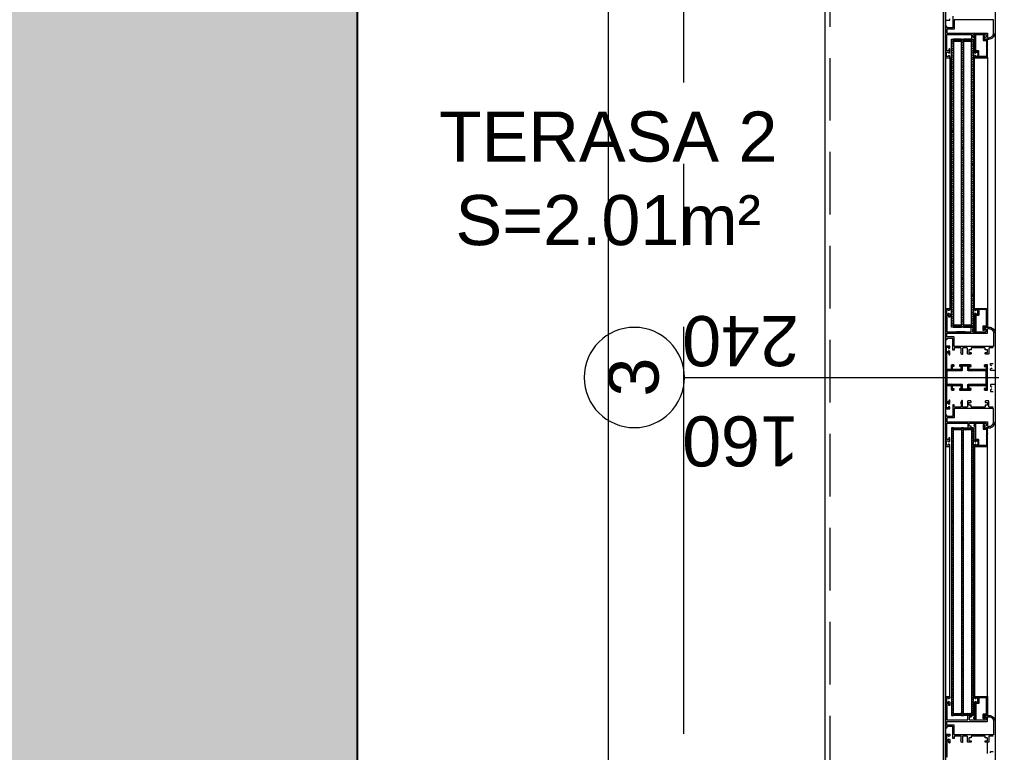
# Model space of a CAD drawing. Header units: centimetres. Extents: x 86156 to 91557, y -55119 to -48172.
# Drawn here: x 86881.3 to 87075.3, y -51187.3 to -51041 of the extents above; entities that cross this region are included whole.
import ezdxf

# ---------------------------------------------------------------- set-up
doc = ezdxf.new("R2010")
doc.units = ezdxf.units.CM
doc.header["$LTSCALE"] = 50
doc.header["$MEASUREMENT"] = 0
for name, pattern in [('AXES', [2, 1.25, -0.25, 0.25, -0.25]), ('CACHE', [0.375, 0.25, -0.125]), ('CACHE2', [4.7625, 3.175, -1.5875])]:
    doc.linetypes.add(name, pattern=pattern)
doc.layers.get('0').update_dxf_attribs({"color": 8})
for name, color, linetype in [('AXES', 10, 'AXES'), ('BORD', 5, 'Continuous'), ('COTE 50ème', 1, 'Continuous')]:
    doc.layers.add(name, color=color, linetype=linetype)
for name, color, linetype, lineweight in [('BETON CACHE', 4, 'CACHE', 5), ('BETON HACHURE', 253, 'Continuous', 13), ('CONSOLE ISOL.', 214, 'Continuous', 15), ('MACONNERIE COUPE', 7, 'Continuous', 30), ('mobilimi', 8, 'Continuous', 9), ('WINDOWS', 21, 'Continuous', 5)]:
    doc.layers.add(name, color=color, linetype=linetype, lineweight=lineweight)
doc.layers.add('DEMOL', color=7, linetype='Continuous', lineweight=60, true_color=0x997300)
doc.layers.add('FMULT', color=150, linetype='Continuous', plot=False)
doc.styles.add('GENERATED_STYLE_1', font='arial.ttf')
doc.styles.add('RS_TEXT_1.50', font='arial.ttf', dxfattribs={"height": 12.5})
doc.styles.add('RS_TXT_50', font='arial.ttf', dxfattribs={"height": 12.5})
doc.dimstyles.new('RS_50CM_LINEAIRE', dxfattribs={"dimscale": 5, "dimtxt": 12.5, "dimasz": 1.5, "dimexe": 1, "dimexo": 2.5, "dimgap": 1, "dimtad": 1, "dimdec": 1, "dimrnd": 0.5, "dimdsep": 46, "dimtxsty": 'RS_TXT_50', "dimblk1": 'ARCHTICK', "dimblk2": 'ARCHTICK', "dimsah": 1, "dimcen": 2.5, "dimdle": 1, "dimclrt": 4, "dimadec": 0, "dimazin": 2, "dimtfac": 1, "dimtdec": 1, "dimtix": 1, "dimtmove": 2, "dimatfit": 3, "dimfxl": 1, "dimtolj": 1, "dimtzin": 0, "dimarcsym": 0})
pattern_1 = [(135, (-46708.70849, -43842.58123), (-0.08838834765, -0.08838834765), [])]
pattern_2 = [(135, (-46708.9128, -43842.58123), (-0.2209708691, -0.2209708691), [])]

# ---------------------------------------------------------------- blocks, each defined once
blk = doc.blocks.new('A$Ccef6f35f')
at = {"layer": 'AXES', "lineweight": 5, "ltscale": 1.3}
blk.add_line((-1265, 1580), (-1265, -1500), dxfattribs=at)
blk = doc.blocks.new('DRITARE POS 3')
at = {"layer": 'WINDOWS'}
h = blk.add_hatch(dxfattribs=at)
h.set_pattern_fill('ANSI31', color=140, scale=2.5, angle=450)
h.set_pattern_definition(pattern_2)
h.paths.add_polyline_path([(-8.71, -70.07), (-8.71, -12.58), (-8.31, -12.58), (-8.31, -70.07)])
h.paths.add_polyline_path([(-6.71, -70.07), (-6.71, -12.58), (-6.31, -12.58), (-6.31, -70.07)])
h.paths.add_polyline_path([(-4.71, -70.07), (-4.71, -12.58), (-4.31, -12.58), (-4.31, -70.07)])
at = {"layer": 'WINDOWS', "transparency": 33554559}
h = blk.add_hatch(dxfattribs=at)
h.set_pattern_fill('ANSI31', color=140, angle=450)
h.set_pattern_definition([(135, (-46708.90849, -43825.58123), (-0.08838834765, -0.08838834765), [])])
h.paths.add_polyline_path([(-6.71, -12.58), (-8.31, -12.58), (-8.31, -12.98), (-6.71, -12.98)])
h.paths.add_polyline_path([(-4.71, -12.58), (-6.31, -12.58), (-6.31, -12.98), (-4.71, -12.98)])
h.paths.add_polyline_path([(-6.71, -69.67), (-8.31, -69.67), (-8.31, -70.07), (-6.71, -70.07)])
h.paths.add_polyline_path([(-4.71, -69.67), (-6.31, -69.67), (-6.31, -70.07), (-4.71, -70.07)])
h = blk.add_hatch(dxfattribs=at)
h.set_pattern_fill('ANSI31', color=256, angle=450)
h.set_pattern_definition([(135, (-46708.71279, -43842.46996), (-0.08838834765, -0.08838834765), [])])
h.paths.add_polyline_path([(-1.74, -12.58), (-1.74, -12.64), (-2.09, -12.64, -0.414214), (-2.15, -12.58), (-2.15, -12.21, -0.247394), (-2.13, -12.16, 1.657435), (-2.37, -12.03), (-2.37, -12.77, 0.414214), (-2.28, -12.86), (-1.81, -12.86, -0.414214), (-1.72, -12.95), (-1.72, -16, -0.414214), (-1.81, -16.09), (-3.16, -16.09, -0.414214), (-3.22, -16.03), (-3.22, -15.03, 0.414214), (-3.31, -14.93), (-3.76, -14.93, -0.414214), (-3.82, -14.88), (-3.82, -11.74, 0.737396), (-3.99, -11.69), (-4.23, -12.04, 0.603122), (-4.15, -12.19), (-4.08, -12.19, -0.414214), (-4.02, -12.25), (-4.02, -14.93), (-4.06, -14.93, 0.414214), (-4.12, -14.99), (-4.12, -15.19, 0.250765), (-4.09, -15.24), (-3.92, -15.37, 0.599022), (-3.84, -15.33), (-3.84, -15.25, -0.414214), (-3.78, -15.19), (-3.52, -15.19, -0.414214), (-3.46, -15.25), (-3.46, -16, -0.414214), (-3.52, -16.05), (-3.78, -16.05, -0.414214), (-3.84, -16), (-3.84, -15.92, 0.599022), (-3.92, -15.88), (-4.09, -16.01, 0.250765), (-4.12, -16.05), (-4.12, -16.26, 0.414214), (-4.06, -16.31), (-1.55, -16.31, 0.414214), (-1.5, -16.26), (-1.5, -12.64), (-1.5, -12.58)])
h = blk.add_hatch(dxfattribs=at)
h.set_pattern_fill('ANSI31', color=256, angle=450)
h.set_pattern_definition(pattern_1)
h.paths.add_polyline_path([(-1.49, -66.39, 0.414214), (-1.55, -66.33), (-4.06, -66.33, 0.414214), (-4.11, -66.39), (-4.11, -66.59, 0.250765), (-4.09, -66.64), (-3.92, -66.77, 0.599022), (-3.83, -66.72), (-3.83, -66.65, -0.414214), (-3.78, -66.59), (-3.51, -66.59, -0.414214), (-3.46, -66.65), (-3.46, -67.39, -0.414214), (-3.51, -67.45), (-3.78, -67.45, -0.414214), (-3.83, -67.39), (-3.83, -67.32, 0.599022), (-3.92, -67.27), (-4.09, -67.4, 0.250765), (-4.11, -67.45), (-4.11, -67.66, 0.414214), (-4.06, -67.71), (-4.02, -67.71), (-4.02, -70.4, -0.414214), (-4.07, -70.46), (-4.15, -70.46, 0.603122), (-4.23, -70.6), (-3.98, -70.96, 0.737396), (-3.81, -70.9), (-3.81, -67.77, -0.414214), (-3.76, -67.71), (-3.31, -67.71, 0.414214), (-3.22, -67.62), (-3.22, -66.61, -0.414214), (-3.16, -66.55), (-1.81, -66.55, -0.414214), (-1.72, -66.65), (-1.72, -69.69, -0.414214), (-1.81, -69.78), (-2.28, -69.78, 0.414214), (-2.37, -69.88), (-2.37, -70.61, 1.657435), (-2.12, -70.48, -0.247394), (-2.15, -70.44), (-2.15, -70.06, -0.414214), (-2.09, -70.01), (-1.74, -70.01), (-1.74, -70.06), (-1.49, -70.06), (-1.49, -70.01)])
at = {"layer": 'WINDOWS'}
h = blk.add_hatch(dxfattribs=at)
h.set_pattern_fill('ANSI31', color=256, angle=450)
h.set_pattern_definition(pattern_1)
h.paths.add_polyline_path([(-9.61, -75.28, -0.414214), (-9.56, -75.22), (-9.26, -75.22, -0.414214), (-9.2, -75.28), (-9.2, -75.49, 1), (-9, -75.49), (-9, -74.96, 0.250765), (-9.02, -74.91), (-9.19, -74.8, 0.599022), (-9.28, -74.85), (-9.28, -74.92, -0.414214), (-9.33, -74.98), (-9.59, -74.98, -0.414214), (-9.65, -74.92), (-9.65, -74.14, -0.414214), (-9.59, -74.08), (-9.33, -74.08, -0.414214), (-9.28, -74.14), (-9.28, -74.25, 0.599022), (-9.19, -74.3), (-9.02, -74.18, 0.250765), (-9, -74.14), (-9, -73.9, 0.414214), (-9.05, -73.84), (-9.84, -73.84, 0.414214), (-9.89, -73.9), (-9.89, -80.11), (-9.89, -86.33, 0.414214), (-9.84, -86.38), (-9.05, -86.38, 0.414214), (-9, -86.33), (-9, -86.08, 0.250765), (-9.02, -86.04), (-9.19, -85.93, 0.599022), (-9.28, -85.97), (-9.28, -86.08, -0.414214), (-9.33, -86.14), (-9.59, -86.14, -0.414214), (-9.65, -86.08), (-9.65, -85.3, -0.414214), (-9.59, -85.24), (-9.33, -85.24, -0.414214), (-9.28, -85.3), (-9.28, -85.38, 0.599022), (-9.19, -85.42), (-9.02, -85.31, 0.250765), (-9, -85.26), (-9, -84.73, 1), (-9.2, -84.73), (-9.2, -84.95, -0.414214), (-9.26, -85), (-9.56, -85, -0.414214), (-9.61, -84.95), (-9.61, -81.77, -0.414214), (-9.56, -81.72), (-8.83, -81.72, -0.414214), (-8.74, -81.81), (-8.74, -82.46, 0.414214), (-8.55, -82.65), (-8.29, -82.65, 0.198912), (-8.25, -82.63), (-8.19, -82.57, 0.198912), (-8.18, -82.53), (-8.18, -82.43, 0.414214), (-8.23, -82.37), (-8.4, -82.37, -0.414214), (-8.46, -82.31), (-8.46, -81.81, -0.414214), (-8.36, -81.72), (-6.91, -81.72, -0.414214), (-6.81, -81.81), (-6.81, -82.31, -0.414214), (-6.87, -82.37), (-7.04, -82.37, 0.414214), (-7.09, -82.43), (-7.09, -82.53, 0.198912), (-7.08, -82.57), (-7.02, -82.63, 0.198912), (-6.98, -82.65), (-4.97, -82.65, 0.198912), (-4.93, -82.63), (-4.78, -82.48, 0.198912), (-4.76, -82.44), (-4.76, -82.37, 0.414214), (-4.82, -82.31), (-5, -82.31, -0.340481), (-5.13, -82.22), (-5.13, -81.81, -0.414214), (-5.04, -81.72), (-1.87, -81.72, -0.414214), (-1.77, -81.81), (-1.77, -82.22, -0.414214), (-1.87, -82.31), (-2.09, -82.31, 0.414214), (-2.15, -82.37), (-2.15, -82.44, 0.198912), (-2.13, -82.48), (-1.98, -82.63, 0.198912), (-1.94, -82.65), (-1.55, -82.65, 0.414214), (-1.49, -82.59), (-1.49, -80.11), (-1.49, -77.63, 0.414214), (-1.55, -77.57), (-1.94, -77.57, 0.198912), (-1.98, -77.59), (-2.13, -77.74, 0.198912), (-2.15, -77.78), (-2.15, -77.85, 0.414214), (-2.09, -77.91), (-1.87, -77.91, -0.414214), (-1.77, -78), (-1.77, -78.41, -0.414214), (-1.87, -78.51), (-5.04, -78.51, -0.414214), (-5.13, -78.41), (-5.13, -78, -0.340481), (-5, -77.91), (-4.82, -77.91, 0.414214), (-4.76, -77.85), (-4.76, -77.78, 0.198912), (-4.78, -77.74), (-4.93, -77.59, 0.198912), (-4.97, -77.57), (-6.98, -77.57, 0.198912), (-7.02, -77.59), (-7.08, -77.65, 0.198912), (-7.09, -77.69), (-7.09, -77.8, 0.414214), (-7.04, -77.85), (-6.87, -77.85, -0.414214), (-6.81, -77.91), (-6.81, -78.41, -0.414214), (-6.91, -78.51), (-8.36, -78.51, -0.414214), (-8.46, -78.41), (-8.46, -77.91, -0.414214), (-8.4, -77.85), (-8.23, -77.85, 0.414214), (-8.18, -77.8), (-8.18, -77.69, 0.198912), (-8.19, -77.65), (-8.25, -77.59, 0.198912), (-8.29, -77.57), (-8.55, -77.57, 0.414214), (-8.74, -77.76), (-8.74, -78.41, -0.414214), (-8.83, -78.51), (-9.56, -78.51, -0.414214), (-9.61, -78.45)])
h.paths.add_polyline_path([(-9.56, -78.79), (-6.63, -78.79), (-6.53, -78.69), (-6.53, -77.95), (-6.44, -77.85), (-5.51, -77.85), (-5.41, -77.95), (-5.41, -78.69), (-5.32, -78.79), (-1.83, -78.79), (-1.77, -78.84), (-1.77, -80.11), (-1.77, -81.38), (-1.83, -81.44), (-5.32, -81.44), (-5.41, -81.53), (-5.41, -82.28), (-5.51, -82.37), (-6.44, -82.37), (-6.53, -82.28), (-6.53, -81.53), (-6.63, -81.44), (-9.56, -81.44), (-9.61, -81.38), (-9.61, -80.11), (-9.61, -78.84)], flags=16)
at = {"layer": 'WINDOWS', "transparency": 33554559}
h = blk.add_hatch(dxfattribs=at)
h.set_pattern_fill('ANSI31', color=256, angle=450)
h.set_pattern_definition(pattern_1)
h.paths.add_polyline_path([(-1.49, -90.21), (-1.49, -90.16), (-1.74, -90.16), (-1.74, -90.21), (-2.09, -90.21, -0.414214), (-2.15, -90.16), (-2.15, -89.79, -0.247394), (-2.12, -89.74, 1.657435), (-2.37, -89.61), (-2.37, -90.35, 0.414214), (-2.28, -90.44), (-1.81, -90.44, -0.414214), (-1.72, -90.53), (-1.72, -93.57, -0.414214), (-1.81, -93.67), (-3.16, -93.67, -0.414214), (-3.22, -93.61), (-3.22, -92.6, 0.414214), (-3.31, -92.51), (-3.76, -92.51, -0.414214), (-3.81, -92.45), (-3.81, -89.32, 0.737396), (-3.98, -89.27), (-4.23, -89.62, 0.603122), (-4.15, -89.77), (-4.07, -89.77, -0.414214), (-4.02, -89.82), (-4.02, -92.51), (-4.06, -92.51, 0.414214), (-4.11, -92.57), (-4.11, -92.77, 0.250765), (-4.09, -92.82), (-3.92, -92.95, 0.599022), (-3.83, -92.9), (-3.83, -92.83, -0.414214), (-3.78, -92.77), (-3.51, -92.77, -0.414214), (-3.46, -92.83), (-3.46, -93.57, -0.414214), (-3.51, -93.63), (-3.78, -93.63, -0.414214), (-3.83, -93.57), (-3.83, -93.5, 0.599022), (-3.92, -93.45), (-4.09, -93.58, 0.250765), (-4.11, -93.63), (-4.11, -93.84, 0.414214), (-4.06, -93.89), (-1.55, -93.89, 0.414214), (-1.49, -93.84)])
at = {"layer": 'WINDOWS'}
h = blk.add_hatch(dxfattribs=at)
h.set_pattern_fill('ANSI31', color=140, scale=2.5, angle=450)
h.set_pattern_definition(pattern_2)
h.paths.add_polyline_path([(-8.71, -90.15), (-8.71, -147.54), (-8.31, -147.54), (-8.31, -90.15)])
h.paths.add_polyline_path([(-6.71, -90.15), (-6.71, -147.54), (-6.31, -147.54), (-6.31, -90.15)])
h.paths.add_polyline_path([(-4.71, -90.15), (-4.71, -147.53), (-4.31, -147.53), (-4.31, -90.15)])
at = {"layer": 'WINDOWS', "transparency": 33554559}
h = blk.add_hatch(dxfattribs=at)
h.set_pattern_fill('ANSI31', color=140, angle=450)
h.set_pattern_definition([(135, (-46708.90849, -43859.58123), (-0.08838834765, -0.08838834765), [])])
h.paths.add_polyline_path([(-6.71, -147.54), (-8.31, -147.54), (-8.31, -147.14), (-6.71, -147.14)])
h.paths.add_polyline_path([(-4.71, -147.54), (-6.31, -147.54), (-6.31, -147.14), (-4.71, -147.14)])
h.paths.add_polyline_path([(-6.71, -90.55), (-8.31, -90.55), (-8.31, -90.15), (-6.71, -90.15)])
h.paths.add_polyline_path([(-4.71, -90.55), (-6.31, -90.55), (-6.31, -90.15), (-4.71, -90.15)])
h = blk.add_hatch(dxfattribs=at)
h.set_pattern_fill('ANSI31', color=256, angle=450)
h.set_pattern_definition([(135, (-46708.71279, -43842.58135), (-0.08838834765, -0.08838834765), [])])
h.paths.add_polyline_path([(-1.72, -147.16, -0.414214), (-1.81, -147.25), (-2.28, -147.25, 0.414214), (-2.37, -147.34), (-2.37, -148.08, 1.835735), (-2.15, -147.94), (-2.15, -147.47), (-1.74, -147.47), (-1.5, -147.53), (-1.5, -143.85, 0.414214), (-1.55, -143.8), (-4.06, -143.8, 0.414214), (-4.12, -143.85), (-4.12, -144.06, 0.250765), (-4.09, -144.1), (-3.92, -144.24, 0.599022), (-3.84, -144.19), (-3.84, -144.06), (-3.46, -144.06), (-3.46, -144.92), (-3.84, -144.92), (-3.84, -144.79, 0.649779), (-3.93, -144.74), (-4.1, -144.88, 0.212283), (-4.12, -144.92), (-4.12, -145.12, 0.414214), (-4.06, -145.18), (-4.02, -145.18), (-4.02, -147.92), (-4.15, -147.92, 0.603122), (-4.23, -148.07), (-3.99, -148.42, 0.737396), (-3.82, -148.37), (-3.82, -145.18), (-3.31, -145.18, 0.414214), (-3.22, -145.08), (-3.22, -144.02), (-1.81, -144.02, -0.414214), (-1.72, -144.11)])
at = {"layer": 'WINDOWS', "color": 165, "linetype": 'CACHE'}
blk.add_line((-32.9, -160.11), (-32.9, 0), dxfattribs=at)
at = {"layer": 'WINDOWS'}
for p, q in [((-9.9, -8.75), (-9.9, -10.08)), ((-9.89, -16.28), (-9.89, -66.39)), ((-9, -16.26), (-9, -66.39)), ((-4.11, -66.39), (-4.12, -16.26)), ((-1.5, -16.26), (-1.49, -66.39)), ((-5.98, -71), (-7.66, -71)), ((-9.89, -143.83), (-9.89, -93.83)), ((-9, -143.85), (-9, -93.83)), ((-4.11, -93.84), (-4.12, -143.85)), ((-1.5, -143.85), (-1.49, -93.84)), ((-9.9, -151.38), (-9.9, -150)), ((-1.5, -155.12), (-1.5, -152.86))]:
    blk.add_line(p, q, dxfattribs=at)
at = {"layer": 'WINDOWS', "color": 165}
blk.add_line((-61.99, -80.11), (34.01, -80.11), dxfattribs=at)
for points in [[(-9.9, 0), (-9.9, -160.11), (-33.9, -160.11), (-33.9, 0)], [(-10.3, -159.71), (-10.3, -0.4), (-9.9, 0), (-9.9, -160.11)]]:
    blk.add_lwpolyline(points, close=True, dxfattribs=at)
at = {"layer": 'WINDOWS'}
for points in [[(-9.9, -0.06), (-9.9, -8.75, 0.414214), (-9.84, -8.81), (-9.06, -8.81, 0.414214), (-9, -8.75), (-9, -8.51, 0.250765)], [(-8.4, -8.03), (-8.4, -10.25, -0.414214), (-8.5, -10.34), (-9.56, -10.34, -0.414214), (-9.62, -10.29), (-9.62, -10.08, 0.414214), (-9.67, -10.02), (-9.84, -10.02, 0.414214), (-9.9, -10.08), (-9.9, -16.26, 0.414214), (-9.84, -16.31), (-9.06, -16.31, 0.414214), (-9, -16.26), (-9, -16.05, 0.250765), (-9.03, -16.01), (-9.19, -15.88, 0.599022), (-9.28, -15.92), (-9.28, -16.02, -0.414214), (-9.34, -16.07), (-9.6, -16.07, -0.414214), (-9.65, -16.02), (-9.65, -15.23, -0.414214), (-9.6, -15.18), (-9.34, -15.18, -0.414214), (-9.28, -15.23), (-9.28, -15.33, 0.599022), (-9.19, -15.37), (-9.03, -15.24, 0.250765), (-9, -15.19), (-9, -14.62, 0.414214), (-9.06, -14.56), (-9.15, -14.56, 0.414214), (-9.21, -14.62), (-9.21, -14.88, -0.414214), (-9.26, -14.93), (-9.56, -14.93, -0.414214), (-9.62, -14.88), (-9.62, -11.7, -0.414214), (-9.56, -11.65), (-4.73, -11.65, -0.414214), (-4.68, -11.7), (-4.68, -12.53, 0.414214), (-4.62, -12.58), (-4.23, -12.58, 0.198912), (-4.19, -12.56), (-4.04, -12.41, 0.198912), (-4.02, -12.37), (-4.02, -12.3, 0.414214), (-4.08, -12.25), (-4.3, -12.25, -0.414214), (-4.4, -12.15), (-4.4, -11.74, -0.414214), (-4.3, -11.65), (-1.87, -11.65, -0.414214), (-1.78, -11.74), (-1.78, -12.15, -0.414214), (-1.87, -12.25), (-2.09, -12.25, 0.414214), (-2.15, -12.3), (-2.15, -12.37, 0.198912), (-2.13, -12.41), (-1.98, -12.56, 0.198912), (-1.94, -12.58), (-1.22, -12.58, 0.414214), (0, -11.37)], [(-0.06, -78.69), (-0.84, -78.69, -0.414214), (-0.9, -78.64), (-0.9, -78.43, -0.250765), (-0.87, -78.38), (-0.7, -78.25, -0.599022), (-0.62, -78.3)], [(-0.62, -77.7, -0.599022), (-0.7, -77.75), (-0.87, -77.62, -0.250765), (-0.9, -77.57), (-0.9, -77.37, -0.414214), (-0.84, -77.31), (-0.34, -77.31, 0.414214)], [(-0.37, -74.21), (-1.12, -74.21, 0.414214), (-1.21, -74.31), (-1.21, -75.33, -0.414214), (-1.31, -75.43), (-1.87, -75.43, -0.414214), (-1.96, -75.33), (-1.96, -75.2, -0.414214), (-1.9, -75.15), (-1.55, -75.15, 0.414214), (-1.49, -75.09), (-1.49, -74.64, 0.414214), (-1.55, -74.59), (-1.9, -74.59, -0.414214), (-1.96, -74.53), (-1.96, -74.27, 0.414214), (-2.02, -74.21), (-4.7, -74.21, 0.414214), (-4.76, -74.27), (-4.76, -74.53, -0.414214), (-4.82, -74.59), (-5.17, -74.59, 0.414214), (-5.23, -74.64), (-5.23, -75.09, 0.414214), (-5.17, -75.15), (-4.82, -75.15, -0.414214), (-4.76, -75.2), (-4.76, -75.33, -0.414214), (-4.85, -75.43), (-5.41, -75.43, -0.414214), (-5.51, -75.33), (-5.51, -74.31, 0.414214), (-5.6, -74.21), (-6.38, -74.21, 0.414214), (-6.48, -74.31), (-6.48, -75.43, -0.809546), (-6.66, -75.46), (-6.85, -75.04, -0.543142), (-6.79, -74.96, 0.414214), (-6.74, -74.9), (-6.74, -74.31, 0.414214), (-6.83, -74.21), (-8.06, -74.21, 0.414214), (-8.12, -74.27), (-8.12, -74.62, -0.414214), (-8.18, -74.68), (-8.34, -74.68, -0.414214), (-8.4, -74.62), (-8.4, -72.4, 0.414214), (-8.49, -72.31), (-9.56, -72.31, 0.414214), (-9.61, -72.36), (-9.61, -72.57, -0.414214), (-9.67, -72.63), (-9.84, -72.63, -0.414214), (-9.89, -72.57), (-9.89, -66.39, -0.414214), (-9.84, -66.34), (-9.05, -66.34, -0.414214), (-9, -66.39), (-9, -66.6, -0.250765), (-9.02, -66.64), (-9.19, -66.77, -0.599022), (-9.28, -66.73), (-9.28, -66.63, 0.414214), (-9.33, -66.58), (-9.59, -66.58, 0.414214), (-9.65, -66.63), (-9.65, -67.42, 0.414214), (-9.59, -67.47), (-9.33, -67.47, 0.414214), (-9.28, -67.42), (-9.28, -67.32, -0.599022), (-9.19, -67.28), (-9.02, -67.41, -0.250765), (-9, -67.46), (-9, -68.03, -0.414214), (-9.05, -68.09), (-9.15, -68.09, -0.414214), (-9.2, -68.03), (-9.2, -67.77, 0.414214), (-9.26, -67.72), (-9.56, -67.72, 0.414214), (-9.61, -67.77), (-9.61, -70.95, 0.414214), (-9.56, -71), (-4.82, -71, 0.414214), (-4.76, -70.95), (-4.76, -70.12, -0.414214), (-4.71, -70.07), (-4.32, -70.07, -0.198912), (-4.28, -70.09), (-4.13, -70.24, -0.198912), (-4.11, -70.28), (-4.11, -70.35, -0.414214), (-4.17, -70.4), (-4.39, -70.4, 0.414214), (-4.48, -70.5), (-4.48, -70.91, 0.414214), (-4.39, -71), (-1.87, -71, 0.414214), (-1.77, -70.91), (-1.77, -70.5, 0.414214), (-1.87, -70.4), (-2.09, -70.4, -0.414214), (-2.15, -70.35), (-2.15, -70.28, -0.198912), (-2.13, -70.24), (-1.98, -70.09, -0.198912), (-1.94, -70.07), (-1.21, -70.07, -0.414214), (0, -71.28)], [(-0.06, -81.53), (-0.84, -81.53, 0.414214), (-0.9, -81.59), (-0.9, -81.79, 0.250765), (-0.87, -81.84), (-0.7, -81.97, 0.599022), (-0.62, -81.92)], [(-0.62, -82.52, 0.599022), (-0.7, -82.47), (-0.87, -82.6, 0.250765), (-0.9, -82.65), (-0.9, -82.86, 0.414214), (-0.84, -82.91), (-0.34, -82.91, -0.414214)], [(-0.37, -86.01), (-1.12, -86.01, -0.414214), (-1.21, -85.92), (-1.21, -84.89, 0.414214), (-1.31, -84.8), (-1.87, -84.8, 0.414214), (-1.96, -84.89), (-1.96, -85.02, 0.414214), (-1.9, -85.08), (-1.55, -85.08, -0.414214), (-1.49, -85.13), (-1.49, -85.58, -0.414214), (-1.55, -85.64), (-1.9, -85.64, 0.414214), (-1.96, -85.69), (-1.96, -85.95, -0.414214), (-2.02, -86.01), (-4.7, -86.01, -0.414214), (-4.76, -85.95), (-4.76, -85.69, 0.414214), (-4.82, -85.64), (-5.17, -85.64, -0.414214), (-5.23, -85.58), (-5.23, -85.13, -0.414214), (-5.17, -85.08), (-4.82, -85.08, 0.414214), (-4.76, -85.02), (-4.76, -84.89, 0.414214), (-4.85, -84.8), (-5.41, -84.8, 0.414214), (-5.51, -84.89), (-5.51, -85.92, -0.414214), (-5.6, -86.01), (-6.38, -86.01, -0.414214), (-6.48, -85.92), (-6.48, -84.8, 0.809546), (-6.66, -84.76), (-6.85, -85.18, 0.543142), (-6.79, -85.26, -0.414214), (-6.74, -85.32), (-6.74, -85.92, -0.414214), (-6.83, -86.01), (-8.06, -86.01, -0.414214), (-8.12, -85.95), (-8.12, -85.6, 0.414214), (-8.18, -85.54), (-8.34, -85.54, 0.414214), (-8.4, -85.6), (-8.4, -87.82, -0.414214), (-8.49, -87.91), (-9.56, -87.91, -0.414214), (-9.61, -87.86), (-9.61, -87.65, 0.414214), (-9.67, -87.6), (-9.84, -87.6, 0.414214), (-9.89, -87.65), (-9.89, -93.83, 0.414214), (-9.84, -93.89), (-9.05, -93.89, 0.414214), (-9, -93.83), (-9, -93.63, 0.250765), (-9.02, -93.58), (-9.19, -93.45, 0.599022), (-9.28, -93.5), (-9.28, -93.59, -0.414214), (-9.33, -93.64), (-9.59, -93.64, -0.414214), (-9.65, -93.59), (-9.65, -92.8, -0.414214), (-9.59, -92.75), (-9.33, -92.75, -0.414214), (-9.28, -92.8), (-9.28, -92.9, 0.599022), (-9.19, -92.94), (-9.02, -92.81, 0.250765), (-9, -92.77), (-9, -92.19, 0.414214), (-9.05, -92.13), (-9.15, -92.13, 0.414214), (-9.2, -92.19), (-9.2, -92.45, -0.414214), (-9.26, -92.51), (-9.56, -92.51, -0.414214), (-9.61, -92.45), (-9.61, -89.28, -0.414214), (-9.56, -89.22), (-5.47, -89.22, -0.414214), (-5.41, -89.28), (-5.41, -90.1, 0.414214), (-5.36, -90.15), (-4.97, -90.15, 0.198912), (-4.93, -90.14), (-4.78, -89.98, 0.198912), (-4.76, -89.94), (-4.76, -89.87, 0.414214), (-4.82, -89.82), (-5.04, -89.82, -0.414214), (-5.13, -89.72), (-5.13, -89.31, -0.414214), (-5.04, -89.22), (-1.87, -89.22, -0.414214), (-1.77, -89.31), (-1.77, -89.72, -0.414214), (-1.87, -89.82), (-2.09, -89.82, 0.414214), (-2.15, -89.87), (-2.15, -89.94, 0.198912), (-2.13, -89.98), (-1.98, -90.14, 0.198912), (-1.94, -90.15), (-1.21, -90.15, 0.414214), (0, -88.94)], [(-0.9, -155.03), (-0.9, -154.83, -0.414214), (-0.84, -154.77), (-0.34, -154.77, 0.414214)], [(-0.38, -151.67), (-1.12, -151.67, 0.414214), (-1.22, -151.77), (-1.22, -152.79, -0.414214), (-1.31, -152.89), (-1.87, -152.89, -0.414214), (-1.96, -152.79), (-1.96, -152.66, -0.414214), (-1.91, -152.61), (-1.55, -152.61, 0.414214), (-1.5, -152.55), (-1.5, -152.1, 0.414214), (-1.55, -152.05), (-1.91, -152.05, -0.414214), (-1.96, -151.99), (-1.96, -151.73, 0.414214), (-2.02, -151.67), (-4.71, -151.67, 0.414214), (-4.76, -151.73), (-4.76, -151.99, -0.414214), (-4.82, -152.05), (-5.17, -152.05, 0.414214), (-5.23, -152.1), (-5.23, -152.55, 0.414214), (-5.17, -152.61), (-4.82, -152.61, -0.414214), (-4.76, -152.66), (-4.76, -152.79, -0.414214), (-4.86, -152.89), (-5.42, -152.89, -0.414214), (-5.51, -152.79), (-5.51, -151.77, 0.414214), (-5.6, -151.67), (-6.39, -151.67, 0.414214), (-6.48, -151.77), (-6.48, -152.89, -0.809546), (-6.66, -152.93), (-6.85, -152.5, -0.543142), (-6.8, -152.42, 0.414214), (-6.74, -152.36), (-6.74, -151.77, 0.414214), (-6.84, -151.67), (-8.07, -151.67, 0.414214), (-8.12, -151.73), (-8.12, -152.08, -0.414214), (-8.18, -152.14), (-8.35, -152.14, -0.414214), (-8.4, -152.08), (-8.4, -149.86, 0.414214), (-8.5, -149.77), (-9.56, -149.77, 0.414214), (-9.62, -149.83), (-9.62, -150.03, -0.414214), (-9.67, -150.09), (-9.84, -150.09, -0.414214), (-9.9, -150.03), (-9.9, -143.85, -0.414214), (-9.84, -143.8), (-9.06, -143.8, -0.414214), (-9, -143.85), (-9, -144.06, -0.250765), (-9.03, -144.1), (-9.19, -144.24, -0.599022), (-9.28, -144.19), (-9.28, -144.1, 0.414214), (-9.34, -144.04), (-9.6, -144.04, 0.414214), (-9.65, -144.1), (-9.65, -144.88, 0.414214), (-9.6, -144.94), (-9.34, -144.94, 0.414214), (-9.28, -144.88), (-9.28, -144.79, -0.599022), (-9.19, -144.74), (-9.03, -144.87, -0.250765), (-9, -144.92), (-9, -145.5, -0.414214), (-9.06, -145.55), (-9.15, -145.55, -0.414214), (-9.21, -145.5), (-9.21, -145.23, 0.414214), (-9.26, -145.18), (-9.56, -145.18, 0.414214), (-9.62, -145.23), (-9.62, -148.41, 0.414214), (-9.56, -148.46), (-5.47, -148.46, 0.414214), (-5.42, -148.41), (-5.42, -147.59, -0.414214), (-5.36, -147.53), (-4.97, -147.53, -0.198912), (-4.93, -147.55), (-4.78, -147.7, -0.198912), (-4.76, -147.74), (-4.76, -147.81, -0.414214), (-4.82, -147.87), (-5.04, -147.87, 0.414214), (-5.14, -147.96), (-5.14, -148.37, 0.414214), (-5.04, -148.46), (-1.87, -148.46, 0.414214), (-1.78, -148.37), (-1.78, -147.96, 0.414214), (-1.87, -147.87), (-2.09, -147.87, -0.414214), (-2.15, -147.81), (-2.15, -147.74, -0.198912), (-2.13, -147.7), (-1.98, -147.55, -0.198912), (-1.94, -147.53), (-1.22, -147.53, -0.414214), (0, -148.74)], [(-9.9, -160.06), (-9.9, -151.36, -0.414214), (-9.84, -151.3), (-9.06, -151.3, -0.414214), (-9, -151.36), (-9, -151.6, -0.250765), (-9.03, -151.65), (-9.19, -151.76, -0.599022), (-9.28, -151.71), (-9.28, -151.6, 0.414214), (-9.34, -151.54), (-9.6, -151.54, 0.414214), (-9.65, -151.6), (-9.65, -152.38, 0.414214), (-9.6, -152.44), (-9.34, -152.44, 0.414214), (-9.28, -152.38), (-9.28, -152.31, -0.599022), (-9.19, -152.26), (-9.03, -152.37, -0.250765), (-9, -152.42), (-9, -152.95, -1), (-9.21, -152.95), (-9.21, -152.74, 0.414214), (-9.26, -152.68), (-9.56, -152.68, 0.414214), (-9.62, -152.74), (-9.62, -155.91, 0.414214)]]:
    blk.add_lwpolyline(points, format="xyb", dxfattribs=at)
for points in [[(-9.9, -160.11), (-9.9, 0), (0, 0), (0, -160.11)], [(-1.77, -80.11), (-1.77, -78.84), (-1.83, -78.79), (-5.32, -78.79), (-5.41, -78.69), (-5.41, -77.95), (-5.51, -77.85), (-6.44, -77.85), (-6.53, -77.95), (-6.53, -78.69), (-6.63, -78.79), (-9.56, -78.79), (-9.61, -78.84), (-9.61, -80.11), (-9.61, -81.38), (-9.56, -81.44), (-6.63, -81.44), (-6.53, -81.53), (-6.53, -82.28), (-6.44, -82.37), (-5.51, -82.37), (-5.41, -82.28), (-5.41, -81.53), (-5.32, -81.44), (-1.83, -81.44), (-1.77, -81.38)]]:
    blk.add_lwpolyline(points, close=True, dxfattribs=at)
for points in [[(-1.5, -12.21, 0.414214), (-1.4, -12.3), (-1.18, -12.3), (-1.18, -12.3, 0.414214), (-0.28, -11.37), (-0.28, -8.77, 0.414214), (-0.34, -8.72), (-8.07, -8.72, 0.414214), (-8.12, -8.77), (-8.12, -10.53, -0.414214), (-8.22, -10.62), (-9.52, -10.62, 0.414214), (-9.62, -10.71), (-9.62, -11.27, 0.414214), (-9.52, -11.37), (-1.59, -11.37, -0.414214), (-1.5, -11.46)], [(-1.74, -12.64), (-2.09, -12.64, -0.414214), (-2.15, -12.58), (-2.15, -12.21, -0.247394), (-2.13, -12.16, 1.657435), (-2.37, -12.03), (-2.37, -12.77, 0.414214), (-2.28, -12.86), (-1.81, -12.86, -0.414214), (-1.72, -12.95), (-1.72, -16, -0.414214), (-1.81, -16.09), (-3.16, -16.09, -0.414214), (-3.22, -16.03), (-3.22, -15.03, 0.414214), (-3.31, -14.93), (-3.76, -14.93, -0.414214), (-3.82, -14.88), (-3.82, -11.74, 0.737396), (-3.99, -11.69), (-4.23, -12.04, 0.603122), (-4.15, -12.19), (-4.08, -12.19, -0.414214), (-4.02, -12.25), (-4.02, -14.93), (-4.06, -14.93, 0.414214), (-4.12, -14.99), (-4.12, -15.19, 0.250765), (-4.09, -15.24), (-3.92, -15.37, 0.599022), (-3.84, -15.33), (-3.84, -15.25, -0.414214), (-3.78, -15.19), (-3.52, -15.19, -0.414214), (-3.46, -15.25), (-3.46, -16, -0.414214), (-3.52, -16.05), (-3.78, -16.05, -0.414214), (-3.84, -16), (-3.84, -15.92, 0.599022), (-3.92, -15.88), (-4.09, -16.01, 0.250765), (-4.12, -16.05), (-4.12, -16.26, 0.414214), (-4.06, -16.31), (-1.55, -16.31, 0.414214), (-1.5, -16.26), (-1.5, -12.64), (-1.5, -12.58), (-1.74, -12.58)], [(-1.74, -70.01), (-2.09, -70.01, 0.414214), (-2.15, -70.06), (-2.15, -70.44, 0.247394), (-2.12, -70.48, -1.657435), (-2.37, -70.61), (-2.37, -69.88, -0.414214), (-2.28, -69.78), (-1.81, -69.78, 0.414214), (-1.72, -69.69), (-1.72, -66.65, 0.414214), (-1.81, -66.55), (-3.16, -66.55, 0.414214), (-3.22, -66.61), (-3.22, -67.62, -0.414214), (-3.31, -67.71), (-3.76, -67.71, 0.414214), (-3.81, -67.77), (-3.81, -70.9, -0.737396), (-3.98, -70.96), (-4.23, -70.6, -0.603122), (-4.15, -70.46), (-4.07, -70.46, 0.414214), (-4.02, -70.4), (-4.02, -67.71), (-4.06, -67.71, -0.414214), (-4.11, -67.66), (-4.11, -67.45, -0.250765), (-4.09, -67.4), (-3.92, -67.27, -0.599022), (-3.83, -67.32), (-3.83, -67.39, 0.414214), (-3.78, -67.45), (-3.51, -67.45, 0.414214), (-3.46, -67.39), (-3.46, -66.65, 0.414214), (-3.51, -66.59), (-3.78, -66.59, 0.414214), (-3.83, -66.65), (-3.83, -66.72, -0.599022), (-3.92, -66.77), (-4.09, -66.64, -0.250765), (-4.11, -66.59), (-4.11, -66.39, -0.414214), (-4.06, -66.33), (-1.55, -66.33, -0.414214), (-1.49, -66.39), (-1.49, -70.01), (-1.49, -70.06), (-1.74, -70.06)], [(-1.49, -70.44, -0.414214), (-1.4, -70.35), (-1.18, -70.35), (-1.18, -70.35, -0.414214), (-0.28, -71.28), (-0.28, -73.88, -0.414214), (-0.34, -73.93), (-8.06, -73.93, -0.414214), (-8.12, -73.88), (-8.12, -72.12, 0.414214), (-8.21, -72.03), (-9.52, -72.03, -0.414214), (-9.61, -71.94), (-9.61, -71.38, -0.414214), (-9.52, -71.28), (-1.59, -71.28, 0.414214), (-1.49, -71.19)], [(-1.49, -80.11), (-1.49, -77.63, 0.414214), (-1.55, -77.57), (-1.94, -77.57, 0.198912), (-1.98, -77.59), (-2.13, -77.74, 0.198912), (-2.15, -77.78), (-2.15, -77.85, 0.414214), (-2.09, -77.91), (-1.87, -77.91, -0.414214), (-1.77, -78), (-1.77, -78.41, -0.414214), (-1.87, -78.51), (-5.04, -78.51, -0.414214), (-5.13, -78.41), (-5.13, -78, -0.340481), (-5, -77.91), (-4.82, -77.91, 0.414214), (-4.76, -77.85), (-4.76, -77.78, 0.198912), (-4.78, -77.74), (-4.93, -77.59, 0.198912), (-4.97, -77.57), (-6.98, -77.57, 0.198912), (-7.02, -77.59), (-7.08, -77.65, 0.198912), (-7.09, -77.69), (-7.09, -77.8, 0.414214), (-7.04, -77.85), (-6.87, -77.85, -0.414214), (-6.81, -77.91), (-6.81, -78.41, -0.414214), (-6.91, -78.51), (-8.36, -78.51, -0.414214), (-8.46, -78.41), (-8.46, -77.91, -0.414214), (-8.4, -77.85), (-8.23, -77.85, 0.414214), (-8.18, -77.8), (-8.18, -77.69, 0.198912), (-8.19, -77.65), (-8.25, -77.59, 0.198912), (-8.29, -77.57), (-8.55, -77.57, 0.414214), (-8.74, -77.76), (-8.74, -78.41, -0.414214), (-8.83, -78.51), (-9.56, -78.51, -0.414214), (-9.61, -78.45), (-9.61, -75.28, -0.414214), (-9.56, -75.22), (-9.26, -75.22, -0.414214), (-9.2, -75.28), (-9.2, -75.49, 1), (-9, -75.49), (-9, -74.96, 0.250765), (-9.02, -74.91), (-9.19, -74.8, 0.599022), (-9.28, -74.85), (-9.28, -74.92, -0.414214), (-9.33, -74.98), (-9.59, -74.98, -0.414214), (-9.65, -74.92), (-9.65, -74.14, -0.414214), (-9.59, -74.08), (-9.33, -74.08, -0.414214), (-9.28, -74.14), (-9.28, -74.25, 0.599022), (-9.19, -74.3), (-9.02, -74.18, 0.250765), (-9, -74.14), (-9, -73.9, 0.414214), (-9.05, -73.84), (-9.84, -73.84, 0.414214), (-9.89, -73.9), (-9.89, -80.11), (-9.89, -86.33, 0.414214), (-9.84, -86.38), (-9.05, -86.38, 0.414214), (-9, -86.33), (-9, -86.08, 0.250765), (-9.02, -86.04), (-9.19, -85.93, 0.599022), (-9.28, -85.97), (-9.28, -86.08, -0.414214), (-9.33, -86.14), (-9.59, -86.14, -0.414214), (-9.65, -86.08), (-9.65, -85.3, -0.414214), (-9.59, -85.24), (-9.33, -85.24, -0.414214), (-9.28, -85.3), (-9.28, -85.38, 0.599022), (-9.19, -85.42), (-9.02, -85.31, 0.250765), (-9, -85.26), (-9, -84.73, 1), (-9.2, -84.73), (-9.2, -84.95, -0.414214), (-9.26, -85), (-9.56, -85, -0.414214), (-9.61, -84.95), (-9.61, -81.77, -0.414214), (-9.56, -81.72), (-8.83, -81.72, -0.414214), (-8.74, -81.81), (-8.74, -82.46, 0.414214), (-8.55, -82.65), (-8.29, -82.65, 0.198912), (-8.25, -82.63), (-8.19, -82.57, 0.198912), (-8.18, -82.53), (-8.18, -82.43, 0.414214), (-8.23, -82.37), (-8.4, -82.37, -0.414214), (-8.46, -82.31), (-8.46, -81.81, -0.414214), (-8.36, -81.72), (-6.91, -81.72, -0.414214), (-6.81, -81.81), (-6.81, -82.31, -0.414214), (-6.87, -82.37), (-7.04, -82.37, 0.414214), (-7.09, -82.43), (-7.09, -82.53, 0.198912), (-7.08, -82.57), (-7.02, -82.63, 0.198912), (-6.98, -82.65), (-4.97, -82.65, 0.198912), (-4.93, -82.63), (-4.78, -82.48, 0.198912), (-4.76, -82.44), (-4.76, -82.37, 0.414214), (-4.82, -82.31), (-5, -82.31, -0.340481), (-5.13, -82.22), (-5.13, -81.81, -0.414214), (-5.04, -81.72), (-1.87, -81.72, -0.414214), (-1.77, -81.81), (-1.77, -82.22, -0.414214), (-1.87, -82.31), (-2.09, -82.31, 0.414214), (-2.15, -82.37), (-2.15, -82.44, 0.198912), (-2.13, -82.48), (-1.98, -82.63, 0.198912), (-1.94, -82.65), (-1.55, -82.65, 0.414214), (-1.49, -82.59)], [(-1.49, -89.78, 0.414214), (-1.4, -89.87), (-1.18, -89.87), (-1.18, -89.87, 0.414214), (-0.28, -88.94), (-0.28, -86.35, 0.414214), (-0.34, -86.29), (-8.06, -86.29, 0.414214), (-8.12, -86.35), (-8.12, -88.1, -0.414214), (-8.21, -88.19), (-9.52, -88.19, 0.414214), (-9.61, -88.29), (-9.61, -88.85, 0.414214), (-9.52, -88.94), (-1.59, -88.94, -0.414214), (-1.49, -89.03)], [(-1.74, -90.21), (-2.09, -90.21, -0.414214), (-2.15, -90.16), (-2.15, -89.79, -0.247394), (-2.12, -89.74, 1.657435), (-2.37, -89.61), (-2.37, -90.35, 0.414214), (-2.28, -90.44), (-1.81, -90.44, -0.414214), (-1.72, -90.53), (-1.72, -93.57, -0.414214), (-1.81, -93.67), (-3.16, -93.67, -0.414214), (-3.22, -93.61), (-3.22, -92.6, 0.414214), (-3.31, -92.51), (-3.76, -92.51, -0.414214), (-3.81, -92.45), (-3.81, -89.32, 0.737396), (-3.98, -89.27), (-4.23, -89.62, 0.603122), (-4.15, -89.77), (-4.07, -89.77, -0.414214), (-4.02, -89.82), (-4.02, -92.51), (-4.06, -92.51, 0.414214), (-4.11, -92.57), (-4.11, -92.77, 0.250765), (-4.09, -92.82), (-3.92, -92.95, 0.599022), (-3.83, -92.9), (-3.83, -92.83, -0.414214), (-3.78, -92.77), (-3.51, -92.77, -0.414214), (-3.46, -92.83), (-3.46, -93.57, -0.414214), (-3.51, -93.63), (-3.78, -93.63, -0.414214), (-3.83, -93.57), (-3.83, -93.5, 0.599022), (-3.92, -93.45), (-4.09, -93.58, 0.250765), (-4.11, -93.63), (-4.11, -93.84, 0.414214), (-4.06, -93.89), (-1.55, -93.89, 0.414214), (-1.49, -93.84), (-1.49, -90.21), (-1.49, -90.16), (-1.74, -90.16)], [(-1.74, -147.47), (-2.09, -147.47, 0.414214), (-2.15, -147.53), (-2.15, -147.9, 0.247394), (-2.13, -147.95, -1.657435), (-2.37, -148.08), (-2.37, -147.34, -0.414214), (-2.28, -147.25), (-1.81, -147.25, 0.414214), (-1.72, -147.16), (-1.72, -144.11, 0.414214), (-1.81, -144.02), (-3.16, -144.02, 0.414214), (-3.22, -144.08), (-3.22, -145.08, -0.414214), (-3.31, -145.18), (-3.76, -145.18, 0.414214), (-3.82, -145.23), (-3.82, -148.37, -0.737396), (-3.99, -148.42), (-4.23, -148.07, -0.603122), (-4.15, -147.92), (-4.08, -147.92, 0.414214), (-4.02, -147.87), (-4.02, -145.18), (-4.06, -145.18, -0.414214), (-4.12, -145.12), (-4.12, -144.92, -0.250765), (-4.09, -144.87), (-3.92, -144.74, -0.599022), (-3.84, -144.79), (-3.84, -144.86, 0.414214), (-3.78, -144.92), (-3.52, -144.92, 0.414214), (-3.46, -144.86), (-3.46, -144.11, 0.414214), (-3.52, -144.06), (-3.78, -144.06, 0.414214), (-3.84, -144.11), (-3.84, -144.19, -0.599022), (-3.92, -144.24), (-4.09, -144.1, -0.250765), (-4.12, -144.06), (-4.12, -143.85, -0.414214), (-4.06, -143.8), (-1.55, -143.8, -0.414214), (-1.5, -143.85), (-1.5, -147.47), (-1.5, -147.53), (-1.74, -147.53)], [(-1.5, -147.9, -0.414214), (-1.4, -147.81), (-1.18, -147.81), (-1.18, -147.81, -0.414214), (-0.28, -148.74), (-0.28, -151.34, -0.414214), (-0.34, -151.39), (-8.07, -151.39, -0.414214), (-8.12, -151.34), (-8.12, -149.58, 0.414214), (-8.22, -149.49), (-9.52, -149.49, -0.414214), (-9.62, -149.4), (-9.62, -148.84, -0.414214), (-9.52, -148.74), (-1.59, -148.74, 0.414214), (-1.5, -148.65)]]:
    blk.add_lwpolyline(points, format="xyb", close=True, dxfattribs=at)
at = {"layer": 'WINDOWS', "color": 140}
for points in [[(-8.71, -70.07), (-8.71, -12.58), (-8.31, -12.58), (-8.31, -70.07)], [(-6.71, -12.58), (-8.31, -12.58), (-8.31, -12.98), (-6.71, -12.98)], [(-6.71, -70.07), (-6.71, -12.58), (-6.31, -12.58), (-6.31, -70.07)], [(-4.71, -12.58), (-6.31, -12.58), (-6.31, -12.98), (-4.71, -12.98)], [(-4.71, -70.07), (-4.71, -12.58), (-4.31, -12.58), (-4.31, -70.07)], [(-6.71, -69.67), (-8.31, -69.67), (-8.31, -70.07), (-6.71, -70.07)], [(-4.71, -69.67), (-6.31, -69.67), (-6.31, -70.07), (-4.71, -70.07)], [(-8.71, -90.15), (-8.71, -147.54), (-8.31, -147.54), (-8.31, -90.15)], [(-6.71, -90.55), (-8.31, -90.55), (-8.31, -90.15), (-6.71, -90.15)], [(-6.71, -90.15), (-6.71, -147.54), (-6.31, -147.54), (-6.31, -90.15)], [(-4.71, -90.55), (-6.31, -90.55), (-6.31, -90.15), (-4.71, -90.15)], [(-4.71, -90.15), (-4.71, -147.53), (-4.31, -147.53), (-4.31, -90.15)], [(-6.71, -147.54), (-8.31, -147.54), (-8.31, -147.14), (-6.71, -147.14)], [(-4.71, -147.54), (-6.31, -147.54), (-6.31, -147.14), (-4.71, -147.14)]]:
    blk.add_lwpolyline(points, close=True, dxfattribs=at)
at = {"layer": 'WINDOWS', "color": 165}
blk.add_lwpolyline([(-71.99, -70.11, 1), (-71.99, -90.11, 1)], format="xyb", close=True, dxfattribs=at)
at = {"layer": 'WINDOWS', "color": 165, "char_height": 10, "attachment_point": 7, "style": 'GENERATED_STYLE_1'}
for s, insert, rotation in [('\\A1;\\pt0;240{\\H0.66x;\\S^  ;}', (-39.11, -64.94), 180), ('\\A1;\\pt0;3', (-66.99, -83.92), 90), ('\\A1;\\pt0;160{\\H0.66x;\\S^  ;}', (-39.11, -84.94), 180)]:
    blk.add_mtext(s, dxfattribs=dict(at, insert=insert, rotation=rotation))
blk = doc.blocks.new('_ArchTick')
at = {"color": 0, "linetype": 'ByBlock', "const_width": 0.15}
blk.add_lwpolyline([(-0.5, -0.5), (0.5, 0.5)], dxfattribs=at)
blk = doc.blocks.new('*D1235')
at = {"layer": 'COTE 50ème', "color": 0, "lineweight": -2, "ltscale": 0.5, "transparency": 16777216}
for p, q in [((86778.75, -51027.37), (86778.75, -51197.49)), ((87046.25, -51032.37), (86773.75, -51032.37)), ((87046.25, -51192.49), (86773.75, -51192.49))]:
    blk.add_line(p, q, dxfattribs=at)
at = {"layer": 'Defpoints', "color": 0, "ltscale": 0.5, "transparency": 16777216}
for p in [(87058.75, -51032.37), (86778.75, -51192.49), (87058.75, -51192.49)]:
    blk.add_point(p, dxfattribs=at)
at = {"layer": 'COTE 50ème', "color": 0, "lineweight": -2, "ltscale": 0.5, "transparency": 16777216, "xscale": 7.5, "yscale": 7.5, "zscale": 7.5}
for p, rotation in [((86778.75, -51032.37), 90), ((86778.75, -51192.49), 270)]:
    blk.add_blockref('_ArchTick', p, dxfattribs=dict(at, rotation=rotation))
at = {"layer": 'COTE 50ème', "color": 4, "lineweight": 5, "ltscale": 0.5, "transparency": 16777216, "char_height": 12.5, "attachment_point": 5, "rotation": 90, "style": 'RS_TXT_50'}
for s, insert in [('\\A1;160', (86767.37, -51112.43)), ('\\A1;240', (86790.13, -51112.43))]:
    blk.add_mtext(s, dxfattribs=dict(at, insert=insert))
blk = doc.blocks.new('*D1247')
at = {"layer": 'COTE 50ème', "color": 0, "lineweight": -2, "ltscale": 0.5, "transparency": 16777216}
for p, q in [((86698.75, -49967.37), (86698.75, -51977.37)), ((86936.25, -49972.37), (86693.75, -49972.37)), ((86836.25, -51972.37), (86693.75, -51972.37))]:
    blk.add_line(p, q, dxfattribs=at)
at = {"layer": 'Defpoints', "color": 0, "ltscale": 0.5, "transparency": 16777216}
for p in [(86948.75, -49972.37), (86698.75, -51972.37), (86848.75, -51972.37)]:
    blk.add_point(p, dxfattribs=at)
at = {"layer": 'COTE 50ème', "color": 0, "lineweight": -2, "ltscale": 0.5, "transparency": 16777216, "xscale": 7.5, "yscale": 7.5, "zscale": 7.5}
for p, rotation in [((86698.75, -49972.37), 90), ((86698.75, -51972.37), 270)]:
    blk.add_blockref('_ArchTick', p, dxfattribs=dict(at, rotation=rotation))
at = {"layer": 'COTE 50ème', "color": 4, "lineweight": 5, "ltscale": 0.5, "transparency": 16777216, "insert": (86687.37, -50972.37), "char_height": 12.5, "attachment_point": 5, "rotation": 90, "style": 'RS_TXT_50'}
blk.add_mtext('\\A1;2000', dxfattribs=at)
blk = doc.blocks.new('*D1249')
at = {"layer": 'COTE 50ème', "color": 0, "lineweight": -2, "ltscale": 0.5, "transparency": 16777216}
for p, q in [((86658.75, -52042.37), (86658.75, -49902.37)), ((87046.25, -49907.37), (86653.75, -49907.37)), ((86936.25, -52037.37), (86653.75, -52037.37))]:
    blk.add_line(p, q, dxfattribs=at)
at = {"layer": 'Defpoints', "color": 0, "ltscale": 0.5, "transparency": 16777216}
for p in [(86658.75, -49907.37), (87058.75, -49907.37), (86948.75, -52037.37)]:
    blk.add_point(p, dxfattribs=at)
at = {"layer": 'COTE 50ème', "color": 0, "lineweight": -2, "ltscale": 0.5, "transparency": 16777216, "xscale": 7.5, "yscale": 7.5, "zscale": 7.5}
for p, rotation in [((86658.75, -49907.37), 90), ((86658.75, -52037.37), 270)]:
    blk.add_blockref('_ArchTick', p, dxfattribs=dict(at, rotation=rotation))
at = {"layer": 'COTE 50ème', "color": 4, "lineweight": 5, "ltscale": 0.5, "transparency": 16777216, "insert": (86647.37, -50972.37), "char_height": 12.5, "attachment_point": 5, "rotation": 90, "style": 'RS_TXT_50'}
blk.add_mtext('\\A1;2130', dxfattribs=at)

msp = doc.modelspace()

# ---------------------------------------------------------------- hatches: boundary and pattern name
at = {"layer": 'BETON HACHURE', "ltscale": 0.5, "transparency": 33554559}
h = msp.add_hatch(color=256, dxfattribs=at)
h.dxf.hatch_style = 1
h.paths.add_polyline_path([(89857.95, -49968.55), (89601.54, -49712.14), (89017.58, -49863.16), (88999.75, -49863.16), (88314.75, -49713.17), (88293.27, -49713.16), (87031.8, -49846.89), (86857.57, -50021.45), (86757.23, -51272.48), (86839.4, -52045.38), (86669.47, -52571.17), (86746.67, -53900.72), (86983.5, -54130.12), (88279.55, -54131.55), (88279.55, -54261.56), (89504.55, -54261.56), (89504.55, -54401.56), (90492.95, -54401.56), (90492.95, -51921.06), (89857.95, -51772.6)])
h.paths.add_polyline_path([(89837.95, -51788.46), (90472.95, -51936.92), (90472.95, -54381.56), (89524.55, -54381.56), (89524.55, -54241.56), (88299.55, -54241.56), (88299.55, -54111.57), (86991.6, -54110.13), (86766.18, -53891.78), (86689.65, -52573.76), (86859.73, -52047.49), (86777.31, -51272.22), (86876.91, -50030.38), (87040.95, -49866.03), (88294.32, -49733.16), (88312.58, -49733.17), (88997.58, -49883.16), (89020.13, -49883.16), (89595.48, -49734.36), (89837.95, -49976.84)], flags=16)
at = {"layer": 'mobilimi', "lineweight": 5, "ltscale": 2, "true_color": 0x58ba48, "transparency": 33554559}
h = msp.add_hatch(color=85, dxfattribs=at)
h.dxf.hatch_style = 1
h.paths.add_polyline_path([(86848.36, -51940.49), (86848.75, -51632.37), (86948.75, -51632.37), (86948.75, -50990.37), (86791.69, -50990.37), (86769.08, -51272.33)])
at = {"layer": 'WINDOWS'}
h = msp.add_hatch(color=140, dxfattribs=at)
h.dxf.hatch_style = 1
h.paths.add_polyline_path([(89018.83, -49872.96), (88998.69, -49872.96), (88313.69, -49722.97), (88293.78, -49722.96), (87036.29, -49856.27), (86867.05, -50025.82), (86767.07, -51272.35), (86849.36, -52046.42), (86679.36, -52572.44), (86756.23, -53896.34), (86987.47, -54120.32), (88289.35, -54121.76), (88289.35, -54251.76), (89514.35, -54251.76), (89514.35, -54391.76), (90483.15, -54391.76), (90483.15, -51928.83), (89848.15, -51780.37), (89848.15, -49972.61), (89598.57, -49723.03)])
h.paths.add_polyline_path([(89597.96, -49725.25), (89846.15, -49973.44), (89846.15, -51781.96), (90481.15, -51930.42), (90481.15, -54389.76), (89516.35, -54389.76), (89516.35, -54249.76), (88291.35, -54249.76), (88291.35, -54119.77), (86988.28, -54118.32), (86758.18, -53895.45), (86681.38, -52572.7), (86851.4, -52046.63), (86769.08, -51272.33), (86868.98, -50026.72), (87037.2, -49858.18), (88293.89, -49724.96), (88313.47, -49724.97), (88998.47, -49874.96), (89019.08, -49874.96)], flags=16)

# ---------------------------------------------------------------- linework, layer by layer
at = {"layer": 'BETON CACHE', "lineweight": 5, "ltscale": 0.5}
for points in [[(89148.75, -49972.37), (86948.75, -49972.37), (86948.75, -52037.37), (89148.75, -52037.37)], [(89098.75, -50022.37), (86998.75, -50022.37), (86998.75, -51987.37), (89098.75, -51987.37)]]:
    msp.add_lwpolyline(points, close=True, dxfattribs=at)
at = {"layer": 'BETON CACHE'}
msp.add_lwpolyline([(86948.75, -49972.37), (86998.75, -49972.37), (86998.75, -52037.37), (86948.75, -52037.37)], close=True, dxfattribs=at)
at = {"layer": 'BORD', "color": 2, "linetype": 'CACHE2', "lineweight": 5, "ltscale": 0.5}
msp.add_lwpolyline([(88413.75, -49972.37), (87683.75, -49972.37), (87683.75, -49907.37), (87053.75, -49907.37), (87053.75, -49972.37), (86948.75, -49972.37), (86948.75, -50037.37), (86848.75, -50037.37), (86848.75, -50312.37), (86948.75, -50312.37), (86948.75, -51632.37), (86848.75, -51632.37), (86848.75, -51972.37), (86948.75, -51972.37), (86948.75, -52037.37), (89148.75, -52037.37)], dxfattribs=at)
at = {"layer": 'CONSOLE ISOL.'}
msp.add_lwpolyline([(87643.75, -51192.37), (87653.75, -51192.37), (87653.75, -51462.37), (87818.75, -51462.37), (87818.75, -51542.37), (87901.25, -51542.37), (87901.25, -52037.37), (86948.75, -52037.37), (86948.75, -51972.37), (86848.75, -51972.37), (86848.75, -51632.37), (86948.75, -51632.37), (86948.75, -50972.37), (87643.75, -50972.37)], close=True, dxfattribs=at)
at = {"layer": 'FMULT', "ltscale": 0.5}
msp.add_lwpolyline([(86848.36, -51940.49), (86848.75, -51632.37), (86948.75, -51632.37), (86948.75, -50990.37), (86791.69, -50990.37), (86769.08, -51272.33)], close=True, dxfattribs=at)

# ---------------------------------------------------------------- block references
at = {"lineweight": 5}
msp.add_blockref('DRITARE POS 3', (87075.94, -51032.37), dxfattribs=at)
at = {"layer": 'MACONNERIE COUPE', "lineweight": 5, "ltscale": 0.5}
msp.add_blockref('A$Ccef6f35f', (88278.76, -50862.36), dxfattribs=at)

# ---------------------------------------------------------------- texts
at = {"layer": 'DEMOL', "lineweight": -2, "insert": (86998.75, -51072.81), "char_height": 10, "width": 93.9293, "attachment_point": 5, "style": 'RS_TEXT_1.50'}
msp.add_mtext('TERASA 2\\PS=2.01m²', dxfattribs=at)

# ---------------------------------------------------------------- dimensions: what is measured, and where the dimension line sits
at = {"layer": 'COTE 50ème', "lineweight": 5, "ltscale": 0.5}
for base, p1, p2, picture, middle in [((86658.75, -49907.37), (86948.75, -52037.37), (87058.75, -49907.37), '*D1249', (86647.37, -50972.37)), ((86698.75, -51972.37), (86948.75, -49972.37), (86848.75, -51972.37), '*D1247', (86687.37, -50972.37))]:
    dim = msp.add_linear_dim(base=base, p1=p1, p2=p2, angle=270, dimstyle='RS_50CM_LINEAIRE', dxfattribs=at)
    dim.commit()
    dim.dimension.update_dxf_attribs({"geometry": picture, "text_midpoint": middle})
dim = msp.add_linear_dim(base=(86778.75, -51192.49), p1=(87058.75, -51032.37), p2=(87058.75, -51192.49), angle=270, text='<>\\X240', dimstyle='RS_50CM_LINEAIRE', dxfattribs=at)
dim.commit()
dim.dimension.update_dxf_attribs({"geometry": '*D1235', "text_midpoint": (86778.75, -51112.43)})

doc.saveas('drawing.dxf')
